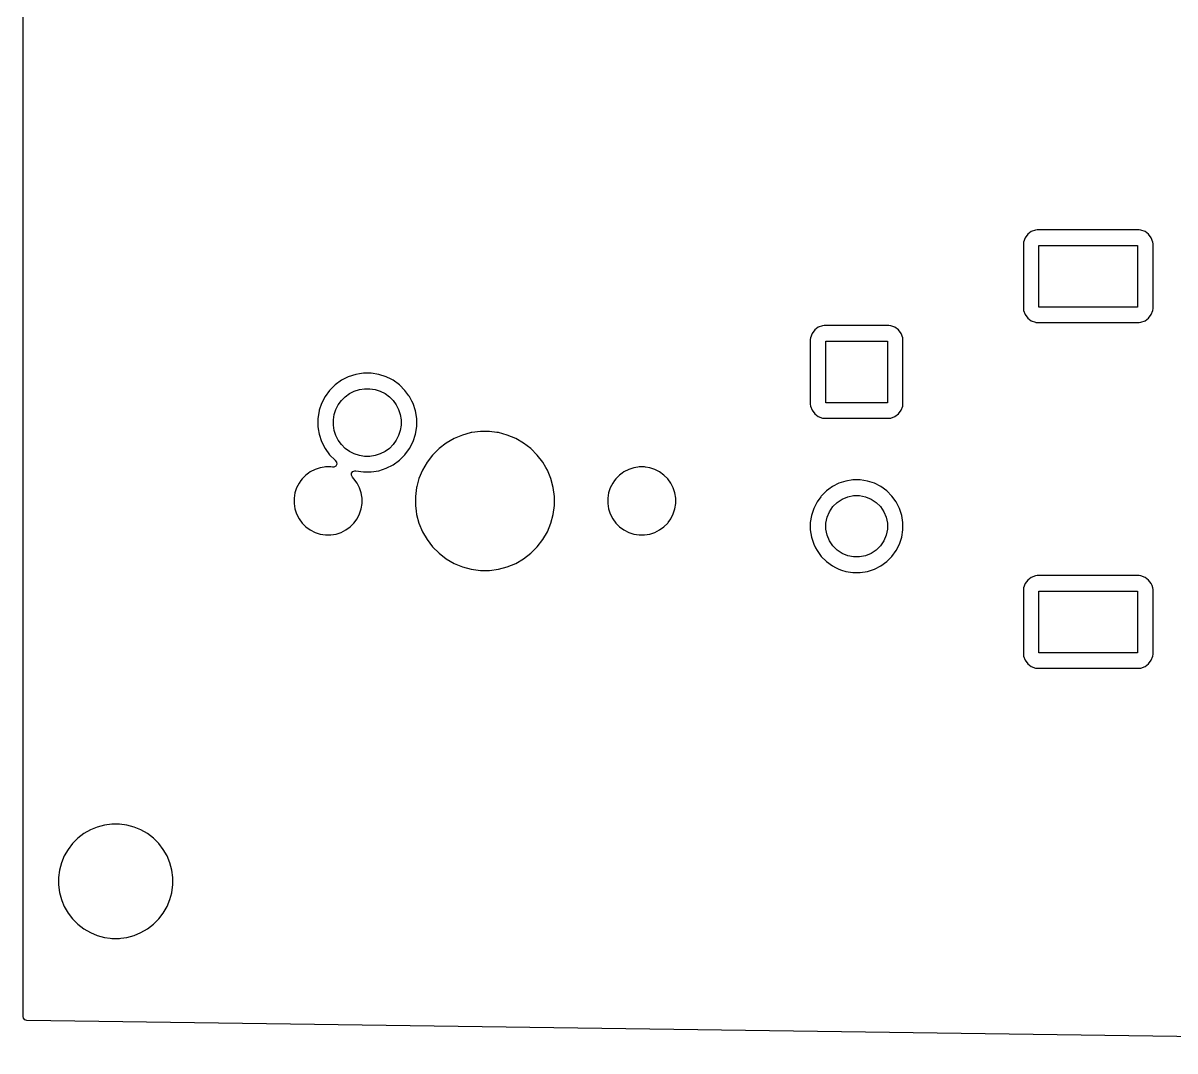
# Model space of a CAD drawing. Header units: millimetres. Extents: x 83.5 to 154.5, y -89 to -16.
# Drawn here: x 83.5 to 120.81, y -89 to -55.7 of the extents above; entities that cross this region are included whole.
import ezdxf

# ---------------------------------------------------------------- set-up
doc = ezdxf.new("R2010")
doc.units = ezdxf.units.MM
doc.layers.add('B.Cu', color=153, linetype='CONTINUOUS', true_color=0x4d7fc4)

msp = doc.modelspace()

# ---------------------------------------------------------------- linework, layer by layer
at = {"layer": 'B.Cu', "linetype": 'CONTINUOUS'}
for p, q in [((83.5, -62.852135), (83.5, -52.043389)), ((115.956202, -62.657671), (115.905908, -62.792517)), ((115.956206, -62.657664), (115.956202, -62.657671)), ((116.042452, -62.542455), (115.956206, -62.657664)), ((116.042455, -62.542452), (116.042452, -62.542455)), ((116.157664, -62.456206), (116.042455, -62.542452)), ((116.157671, -62.456202), (116.157664, -62.456206)), ((116.292516, -62.405908), (116.157671, -62.456202)), ((116.352123, -62.399501), (116.292516, -62.405908)), ((116.352129, -62.3995), (116.352123, -62.399501)), ((119.647864, -62.3995), (116.352129, -62.3995)), ((119.647873, -62.3995), (119.647864, -62.3995)), ((119.647881, -62.3995), (119.647873, -62.3995)), ((119.647883, -62.399501), (119.647881, -62.3995)), ((119.707483, -62.405908), (119.647883, -62.399501)), ((119.842328, -62.456202), (119.707482, -62.405908)), ((119.707482, -62.405908), (119.707483, -62.405908)), ((119.842335, -62.456206), (119.842328, -62.456202)), ((119.957544, -62.542452), (119.842335, -62.456206)), ((119.957547, -62.542455), (119.957544, -62.542452)), ((120.043793, -62.657664), (119.957547, -62.542455)), ((120.043795, -62.657668), (120.043793, -62.657664)), ((120.043796, -62.657669), (120.043795, -62.657668)), ((120.094091, -62.792517), (120.043796, -62.657669)), ((83.5, -65.952135), (83.5, -62.852135)), ((115.899501, -62.852123), (115.8995, -62.852135)), ((115.8995, -62.852135), (115.8995, -64.94787)), ((115.905908, -62.792517), (115.899501, -62.852116)), ((115.899501, -62.852116), (115.899501, -62.852123)), ((116.4, -64.9), (116.4, -62.9)), ((116.4, -62.9), (119.6, -62.9)), ((119.6, -62.9), (119.6, -64.9)), ((120.100499, -62.852128), (120.094091, -62.792517)), ((120.1005, -64.947873), (120.100499, -62.852128)), ((119.6, -64.9), (116.4, -64.9)), ((115.8995, -64.94787), (115.899501, -64.947876)), ((115.899501, -64.947876), (115.905908, -65.007483)), ((115.905908, -65.007483), (115.956202, -65.142328)), ((115.956202, -65.142328), (115.956206, -65.142335)), ((115.956206, -65.142335), (116.042452, -65.257544)), ((116.042452, -65.257544), (116.042455, -65.257547)), ((116.042455, -65.257547), (116.157664, -65.343793)), ((119.842331, -65.343796), (119.957546, -65.257546)), ((119.957546, -65.257546), (120.043796, -65.142331)), ((120.043796, -65.142331), (120.094091, -65.007483)), ((120.094091, -65.007483), (120.1005, -64.947873)), ((109.142452, -65.642455), (109.056206, -65.757664)), ((109.142455, -65.642452), (109.142452, -65.642455)), ((109.257664, -65.556206), (109.142455, -65.642452)), ((109.257671, -65.556202), (109.257664, -65.556206)), ((109.392516, -65.505908), (109.257671, -65.556202)), ((109.452123, -65.499501), (109.392516, -65.505908)), ((109.452129, -65.4995), (109.452123, -65.499501)), ((111.547864, -65.4995), (109.452129, -65.4995)), ((111.547873, -65.4995), (111.547864, -65.4995)), ((111.547881, -65.4995), (111.547873, -65.4995)), ((111.547883, -65.499501), (111.547881, -65.4995)), ((111.607483, -65.505908), (111.547883, -65.499501)), ((111.742328, -65.556202), (111.607482, -65.505908)), ((111.607482, -65.505908), (111.607483, -65.505908)), ((111.742335, -65.556206), (111.742328, -65.556202)), ((111.857544, -65.642452), (111.742335, -65.556206)), ((111.857547, -65.642455), (111.857544, -65.642452)), ((111.943793, -65.757664), (111.857547, -65.642455)), ((116.157664, -65.343793), (116.157671, -65.343797)), ((116.157671, -65.343797), (116.292517, -65.394091)), ((116.292517, -65.394091), (116.292516, -65.394091)), ((116.292516, -65.394091), (116.299444, -65.394835)), ((116.299444, -65.394835), (116.352127, -65.4005)), ((116.352127, -65.4005), (119.647872, -65.400499)), ((119.647872, -65.400499), (119.707483, -65.394091)), ((119.707483, -65.394091), (119.842331, -65.343796)), ((83.5, -71.093389), (83.5, -65.952135)), ((108.999501, -65.952123), (108.9995, -65.952135)), ((108.9995, -65.952135), (108.9995, -68.04787)), ((108.999717, -65.950109), (108.999501, -65.952123)), ((109.005908, -65.892517), (108.999717, -65.950109)), ((109.056202, -65.757671), (109.005908, -65.892517)), ((109.056206, -65.757664), (109.056202, -65.757671)), ((109.5, -68), (109.5, -66)), ((109.5, -66), (111.5, -66)), ((111.5, -66), (111.5, -68)), ((111.943795, -65.757668), (111.943793, -65.757664)), ((111.943796, -65.757669), (111.943795, -65.757668)), ((111.994091, -65.892517), (111.943796, -65.757669)), ((112.000499, -65.952128), (111.994091, -65.892517)), ((112.0005, -68.047873), (112.000499, -65.952128)), ((94.035616, -67.15676), (93.811151, -67.271132)), ((94.275214, -67.07891), (94.035616, -67.15676)), ((94.399626, -67.059205), (94.275214, -67.07891)), ((94.524038, -67.0395), (94.399626, -67.059205)), ((94.775962, -67.0395), (94.524038, -67.0395)), ((95.024785, -67.07891), (94.775962, -67.0395)), ((95.264383, -67.15676), (95.024785, -67.07891)), ((95.418747, -67.235413), (95.264383, -67.15676)), ((93.607345, -67.419205), (93.429205, -67.597345)), ((93.60735, -67.419201), (93.607345, -67.419205)), ((93.811151, -67.271132), (93.60735, -67.419201)), ((95.488845, -67.27113), (95.418747, -67.235413)), ((95.488847, -67.271131), (95.488845, -67.27113)), ((95.488848, -67.271132), (95.488847, -67.271131)), ((95.692649, -67.419201), (95.488848, -67.271132)), ((95.692654, -67.419205), (95.692649, -67.419201)), ((95.870794, -67.597345), (95.692654, -67.419205)), ((93.281132, -67.801151), (93.16676, -68.025616)), ((93.429201, -67.59735), (93.281132, -67.801151)), ((93.429205, -67.597345), (93.429201, -67.59735)), ((93.813553, -67.925607), (93.935607, -67.803553)), ((93.935607, -67.803553), (94.075252, -67.702096)), ((94.075252, -67.702096), (94.229048, -67.623733)), ((94.229048, -67.623733), (94.39321, -67.570393)), ((94.39321, -67.570393), (94.563695, -67.543391)), ((94.563695, -67.543391), (94.736305, -67.543391)), ((94.736305, -67.543391), (94.90679, -67.570393)), ((94.90679, -67.570393), (95.070952, -67.623733)), ((95.070952, -67.623733), (95.224748, -67.702096)), ((95.224748, -67.702096), (95.364393, -67.803553)), ((95.364393, -67.803553), (95.486447, -67.925607)), ((95.870798, -67.59735), (95.870794, -67.597345)), ((95.999952, -67.775117), (95.870798, -67.59735)), ((96.01887, -67.801155), (95.999952, -67.775117)), ((96.091747, -67.944184), (96.01887, -67.801155)), ((93.08891, -68.265215), (93.0495, -68.514038)), ((93.096346, -68.242328), (93.08891, -68.265215)), ((93.16676, -68.025616), (93.096346, -68.242328)), ((93.580393, -68.38321), (93.633733, -68.219048)), ((93.633733, -68.219048), (93.712096, -68.065252)), ((93.712096, -68.065252), (93.813553, -67.925607)), ((95.486447, -67.925607), (95.587904, -68.065252)), ((95.587904, -68.065252), (95.666267, -68.219048)), ((95.666267, -68.219048), (95.719607, -68.38321)), ((96.133239, -68.025616), (96.091747, -67.944184)), ((96.133239, -68.025618), (96.133239, -68.025616)), ((96.133241, -68.025621), (96.133239, -68.025618)), ((96.21109, -68.265215), (96.133241, -68.025621)), ((96.2505, -68.514038), (96.21109, -68.265215)), ((108.9995, -68.04787), (108.999501, -68.047876)), ((108.999501, -68.047876), (109.005908, -68.107483)), ((109.005908, -68.107483), (109.056202, -68.242328)), ((109.056202, -68.242328), (109.056206, -68.242335)), ((109.056206, -68.242335), (109.142452, -68.357544)), ((111.5, -68), (109.5, -68)), ((111.857546, -68.357546), (111.943796, -68.242331)), ((111.943796, -68.242331), (111.994091, -68.107483)), ((111.994091, -68.107483), (112.0005, -68.047873)), ((93.0495, -68.514038), (93.0495, -68.765962)), ((93.553391, -68.553695), (93.580393, -68.38321)), ((93.553391, -68.726305), (93.553391, -68.553695)), ((95.719607, -68.38321), (95.746609, -68.553695)), ((95.746609, -68.553695), (95.746609, -68.726305)), ((96.2505, -68.765962), (96.2505, -68.514038)), ((109.142452, -68.357544), (109.142455, -68.357547)), ((109.142455, -68.357547), (109.257664, -68.443793)), ((109.257664, -68.443793), (109.257671, -68.443797)), ((109.257671, -68.443797), (109.392517, -68.494091)), ((109.392517, -68.494091), (109.392516, -68.494091)), ((109.392516, -68.494091), (109.399444, -68.494835)), ((109.399444, -68.494835), (109.452127, -68.5005)), ((109.452127, -68.5005), (111.547872, -68.500499)), ((111.547872, -68.500499), (111.607483, -68.494091)), ((111.607483, -68.494091), (111.742331, -68.443796)), ((111.742331, -68.443796), (111.857546, -68.357546)), ((93.0495, -68.765962), (93.062011, -68.844951)), ((93.062011, -68.844951), (93.08891, -69.014785)), ((93.08891, -69.014785), (93.16676, -69.254383)), ((93.580393, -68.89679), (93.553391, -68.726305)), ((93.633733, -69.060952), (93.580393, -68.89679)), ((95.719607, -68.89679), (95.666267, -69.060952)), ((95.746609, -68.726305), (95.719607, -68.89679)), ((96.133241, -69.254379), (96.21109, -69.014785)), ((96.21109, -69.014785), (96.2505, -68.765962)), ((97.845428, -69.014785), (97.735048, -69.044361)), ((98.020007, -68.968007), (97.845428, -69.014785)), ((98.034085, -68.966153), (98.020007, -68.968007)), ((98.312486, -68.9295), (98.034085, -68.966153)), ((98.312494, -68.9295), (98.312486, -68.9295)), ((98.607506, -68.9295), (98.312494, -68.9295)), ((98.607513, -68.9295), (98.607506, -68.9295)), ((98.851113, -68.961571), (98.607513, -68.9295)), ((98.899993, -68.968007), (98.851113, -68.961571)), ((99.184952, -69.044361), (98.899993, -68.968007)), ((93.16676, -69.254383), (93.281132, -69.478848)), ((93.712096, -69.214748), (93.633733, -69.060952)), ((93.813553, -69.354393), (93.712096, -69.214748)), ((93.935607, -69.476447), (93.813553, -69.354393)), ((95.486447, -69.354393), (95.364393, -69.476447)), ((95.587904, -69.214748), (95.486447, -69.354393)), ((95.666267, -69.060952), (95.587904, -69.214748)), ((96.01887, -69.478845), (96.133241, -69.254379)), ((97.207006, -69.304761), (96.972959, -69.484352)), ((97.462489, -69.157258), (97.207006, -69.304761)), ((97.462499, -69.157254), (97.462489, -69.157258)), ((97.735038, -69.044364), (97.462499, -69.157254)), ((97.735048, -69.044361), (97.735038, -69.044364)), ((99.184954, -69.044362), (99.184952, -69.044361)), ((99.184961, -69.044364), (99.184954, -69.044362)), ((99.4575, -69.157254), (99.184961, -69.044364)), ((99.45751, -69.157258), (99.4575, -69.157254)), ((99.712993, -69.304761), (99.45751, -69.157258)), ((99.94704, -69.484352), (99.712993, -69.304761)), ((93.281132, -69.478848), (93.429201, -69.682649)), ((93.429201, -69.682649), (93.429205, -69.682654)), ((93.429205, -69.682654), (93.429207, -69.682656)), ((93.429207, -69.682656), (93.607344, -69.860793)), ((94.075252, -69.577904), (93.935607, -69.476447)), ((94.229048, -69.656267), (94.075252, -69.577904)), ((94.39321, -69.709607), (94.229048, -69.656267)), ((94.563695, -69.736609), (94.39321, -69.709607)), ((94.736305, -69.736609), (94.563695, -69.736609)), ((94.90679, -69.709607), (94.736305, -69.736609)), ((95.070952, -69.656267), (94.90679, -69.709607)), ((95.224748, -69.577904), (95.070952, -69.656267)), ((95.364393, -69.476447), (95.224748, -69.577904)), ((95.692656, -69.860793), (95.870793, -69.682656)), ((95.870793, -69.682656), (96.01887, -69.478845)), ((96.764352, -69.692959), (96.584761, -69.927006)), ((96.764358, -69.692952), (96.764352, -69.692959)), ((96.972952, -69.484358), (96.764358, -69.692952)), ((96.972959, -69.484352), (96.972952, -69.484358)), ((99.947047, -69.484358), (99.94704, -69.484352)), ((100.155641, -69.692952), (99.947047, -69.484358)), ((100.155647, -69.692959), (100.155641, -69.692952)), ((100.335238, -69.927006), (100.155647, -69.692959)), ((93.122302, -70.106597), (92.957552, -70.160128)), ((93.253728, -70.085781), (93.122302, -70.106597)), ((93.293389, -70.0795), (93.253728, -70.085781)), ((93.466611, -70.0795), (93.293389, -70.0795)), ((93.521378, -70.088174), (93.466611, -70.0795)), ((93.56886, -70.086479), (93.521378, -70.088174)), ((93.629699, -70.052122), (93.56886, -70.086479)), ((93.607344, -69.860793), (93.607345, -69.860794)), ((93.607345, -69.860794), (93.607344, -69.860794)), ((93.607344, -69.860794), (93.613661, -69.865383)), ((93.613661, -69.865383), (93.656327, -69.920714)), ((93.662305, -69.990327), (93.629699, -70.052122)), ((93.656327, -69.920714), (93.662305, -69.990327)), ((95.024785, -70.20109), (95.264379, -70.123241)), ((95.264379, -70.123241), (95.488845, -70.00887)), ((95.488845, -70.00887), (95.692656, -69.860793)), ((96.584761, -69.927006), (96.437258, -70.182489)), ((100.43497, -70.099748), (100.335238, -69.927006)), ((100.482743, -70.182493), (100.43497, -70.099748)), ((103.282302, -70.106597), (103.117552, -70.160128)), ((103.413728, -70.085781), (103.282302, -70.106597)), ((103.453389, -70.0795), (103.413728, -70.085781)), ((103.626611, -70.0795), (103.453389, -70.0795)), ((103.666271, -70.085781), (103.626611, -70.0795)), ((103.797698, -70.106597), (103.666271, -70.085781)), ((103.797699, -70.106597), (103.797698, -70.106597)), ((103.797701, -70.106598), (103.797699, -70.106597)), ((103.962445, -70.160127), (103.797701, -70.106598)), ((92.540586, -70.463072), (92.500379, -70.518412)), ((92.540588, -70.46307), (92.540586, -70.463072)), ((92.663069, -70.340588), (92.540588, -70.463069)), ((92.540588, -70.463069), (92.540588, -70.46307)), ((92.66307, -70.340588), (92.663069, -70.340588)), ((92.663072, -70.340586), (92.66307, -70.340588)), ((92.746289, -70.280125), (92.663072, -70.340586)), ((92.803211, -70.238768), (92.746289, -70.280125)), ((92.957552, -70.160128), (92.803211, -70.238768)), ((94.133997, -70.349817), (94.138981, -70.280125)), ((94.167482, -70.41114), (94.133997, -70.349817)), ((94.138981, -70.280125), (94.180853, -70.224192)), ((94.219414, -70.463072), (94.167482, -70.41114)), ((94.180853, -70.224192), (94.246317, -70.199775)), ((94.321232, -70.603212), (94.219414, -70.463072)), ((94.246317, -70.199775), (94.274561, -70.200986)), ((94.274561, -70.200986), (94.275212, -70.201089)), ((94.275212, -70.201089), (94.275215, -70.20109)), ((94.275215, -70.20109), (94.524038, -70.2405)), ((94.524038, -70.2405), (94.524039, -70.2405)), ((94.524039, -70.2405), (94.775961, -70.2405)), ((94.775961, -70.2405), (94.775962, -70.2405)), ((94.775962, -70.2405), (95.024785, -70.20109)), ((96.324361, -70.455048), (96.256632, -70.70782)), ((96.324364, -70.455038), (96.324361, -70.455048)), ((96.437254, -70.182499), (96.324364, -70.455038)), ((96.437258, -70.182489), (96.437254, -70.182499)), ((100.595639, -70.455048), (100.482743, -70.182493)), ((100.671993, -70.740007), (100.595639, -70.455048)), ((102.700586, -70.463072), (102.660379, -70.518412)), ((102.700588, -70.46307), (102.700586, -70.463072)), ((102.823069, -70.340588), (102.700588, -70.463069)), ((102.700588, -70.463069), (102.700588, -70.46307)), ((102.82307, -70.340588), (102.823069, -70.340588)), ((102.823072, -70.340586), (102.82307, -70.340588)), ((102.906289, -70.280125), (102.823072, -70.340586)), ((102.963211, -70.238768), (102.906289, -70.280125)), ((103.117552, -70.160128), (102.963211, -70.238768)), ((104.116788, -70.238768), (103.962445, -70.160127)), ((104.256928, -70.340586), (104.116788, -70.238768)), ((104.379414, -70.463072), (104.256928, -70.340586)), ((104.481232, -70.603212), (104.379414, -70.463072)), ((110.381903, -70.4995), (110.148631, -70.536446)), ((110.381908, -70.4995), (110.381903, -70.4995)), ((110.618092, -70.4995), (110.381908, -70.4995)), ((110.618097, -70.4995), (110.618092, -70.4995)), ((110.851368, -70.536446), (110.618097, -70.4995)), ((92.360128, -70.757552), (92.306597, -70.922302)), ((92.438768, -70.603211), (92.360128, -70.757552)), ((92.500379, -70.518412), (92.438768, -70.603211)), ((94.399873, -70.757555), (94.321232, -70.603212)), ((94.453402, -70.922299), (94.399873, -70.757555)), ((96.248006, -70.740015), (96.2095, -71.032486)), ((96.248008, -70.740004), (96.248006, -70.740015)), ((96.256632, -70.70782), (96.248008, -70.740004)), ((100.7105, -71.032494), (100.671993, -70.740007)), ((102.520128, -70.757552), (102.466597, -70.922302)), ((102.598768, -70.603211), (102.520128, -70.757552)), ((102.660379, -70.518412), (102.598768, -70.603211)), ((104.559873, -70.757555), (104.481232, -70.603212)), ((104.613402, -70.922299), (104.559873, -70.757555)), ((109.522487, -70.855485), (109.355485, -71.022487)), ((109.522488, -70.855485), (109.522487, -70.855485)), ((109.52249, -70.855483), (109.522488, -70.855485)), ((109.60455, -70.795862), (109.52249, -70.855483)), ((109.713566, -70.716657), (109.60455, -70.795862)), ((109.924003, -70.609433), (109.713566, -70.716657)), ((110.148631, -70.536446), (109.924003, -70.609433)), ((111.075996, -70.609433), (110.851368, -70.536446)), ((111.286433, -70.716657), (111.075996, -70.609433)), ((111.47751, -70.855483), (111.286433, -70.716657)), ((111.644517, -71.02249), (111.47751, -70.855483)), ((83.5, -74.052135), (83.5, -71.093389)), ((92.306597, -70.922302), (92.2795, -71.093389)), ((92.2795, -71.093389), (92.2795, -71.266611)), ((94.470854, -71.032486), (94.453402, -70.922299)), ((94.4805, -71.093389), (94.470854, -71.032486)), ((94.4805, -71.266611), (94.4805, -71.093389)), ((96.2095, -71.032486), (96.2095, -71.327513)), ((100.7105, -71.093389), (100.7105, -71.032494)), ((100.7105, -71.327506), (100.7105, -71.093389)), ((102.466597, -70.922302), (102.4395, -71.093389)), ((102.4395, -71.093389), (102.4395, -71.266611)), ((104.6405, -71.093389), (104.613402, -70.922299)), ((104.6405, -71.266611), (104.6405, -71.093389)), ((109.216657, -71.213566), (109.109433, -71.424003)), ((109.337073, -71.047829), (109.216657, -71.213566)), ((109.355483, -71.02249), (109.337073, -71.047829)), ((109.355485, -71.022488), (109.355483, -71.02249)), ((109.355485, -71.022487), (109.355485, -71.022488)), ((109.72699, -71.365607), (109.865607, -71.22699)), ((109.865607, -71.22699), (110.028603, -71.118079)), ((110.028603, -71.118079), (110.209715, -71.04306)), ((110.209715, -71.04306), (110.401983, -71.004815)), ((110.401983, -71.004815), (110.598017, -71.004815)), ((110.598017, -71.004815), (110.790285, -71.04306)), ((110.790285, -71.04306), (110.971397, -71.118079)), ((110.971397, -71.118079), (111.134393, -71.22699)), ((111.134393, -71.22699), (111.27301, -71.365607)), ((111.783343, -71.213567), (111.644517, -71.02249)), ((111.816236, -71.278123), (111.783343, -71.213567)), ((92.2795, -71.266611), (92.306598, -71.437701)), ((92.306598, -71.437701), (92.360127, -71.602445)), ((92.360127, -71.602445), (92.438768, -71.756788)), ((94.321232, -71.756788), (94.399873, -71.602445)), ((94.399873, -71.602445), (94.453402, -71.437701)), ((94.453402, -71.437701), (94.4805, -71.266611)), ((96.2095, -71.327513), (96.233512, -71.509894)), ((96.233512, -71.509894), (96.248007, -71.619993)), ((96.248007, -71.619993), (96.322212, -71.89693)), ((100.595639, -71.904952), (100.671993, -71.619993)), ((100.671993, -71.619993), (100.7105, -71.327506)), ((102.4395, -71.266611), (102.466598, -71.437701)), ((102.466598, -71.437701), (102.520127, -71.602445)), ((102.520127, -71.602445), (102.598768, -71.756788)), ((104.481232, -71.756788), (104.559873, -71.602445)), ((104.559873, -71.602445), (104.613402, -71.437701)), ((104.613402, -71.437701), (104.6405, -71.266611)), ((109.109433, -71.424003), (109.036446, -71.648631)), ((109.54306, -71.709715), (109.618079, -71.528603)), ((109.618079, -71.528603), (109.72699, -71.365607)), ((111.27301, -71.365607), (111.381921, -71.528603)), ((111.381921, -71.528603), (111.45694, -71.709715)), ((111.890566, -71.424003), (111.816236, -71.278123)), ((111.963553, -71.648631), (111.890566, -71.424003)), ((92.438768, -71.756788), (92.540586, -71.896928)), ((92.540586, -71.896928), (92.663072, -72.019414)), ((94.096928, -72.019414), (94.219414, -71.896928)), ((94.219414, -71.896928), (94.321232, -71.756788)), ((96.322212, -71.89693), (96.324361, -71.904951)), ((96.324361, -71.904951), (96.324364, -71.904961)), ((96.324364, -71.904961), (96.437254, -72.1775)), ((100.482743, -72.177507), (100.595639, -71.904952)), ((102.598768, -71.756788), (102.700586, -71.896928)), ((102.700586, -71.896928), (102.823072, -72.019414)), ((104.256928, -72.019414), (104.379414, -71.896928)), ((104.379414, -71.896928), (104.390331, -71.881902)), ((104.390331, -71.881902), (104.481232, -71.756788)), ((109.036446, -71.648631), (108.9995, -71.881902)), ((108.9995, -71.881902), (108.9995, -72.118097)), ((109.504815, -71.901983), (109.54306, -71.709715)), ((109.504815, -72.098017), (109.504815, -71.901983)), ((111.45694, -71.709715), (111.495185, -71.901983)), ((111.495185, -71.901983), (111.495185, -72.098017)), ((112.0005, -71.881902), (111.963553, -71.648631)), ((112.0005, -72.118097), (112.0005, -71.881902)), ((92.663072, -72.019414), (92.803212, -72.121232)), ((92.803212, -72.121232), (92.957555, -72.199873)), ((92.957555, -72.199873), (93.122299, -72.253402)), ((93.122299, -72.253402), (93.293389, -72.2805)), ((93.293389, -72.2805), (93.29339, -72.2805)), ((93.29339, -72.2805), (93.46661, -72.2805)), ((93.46661, -72.2805), (93.466611, -72.2805)), ((93.466611, -72.2805), (93.637701, -72.253402)), ((93.637701, -72.253402), (93.802445, -72.199873)), ((93.802445, -72.199873), (93.956788, -72.121232)), ((93.956788, -72.121232), (94.096928, -72.019414)), ((96.437254, -72.1775), (96.437258, -72.17751)), ((96.437258, -72.17751), (96.584761, -72.432993)), ((100.335238, -72.432994), (100.482743, -72.177507)), ((102.823072, -72.019414), (102.963212, -72.121232)), ((102.963212, -72.121232), (103.117555, -72.199873)), ((103.117555, -72.199873), (103.282299, -72.253402)), ((103.282299, -72.253402), (103.453389, -72.2805)), ((103.453389, -72.2805), (103.45339, -72.2805)), ((103.45339, -72.2805), (103.62661, -72.2805)), ((103.62661, -72.2805), (103.626611, -72.2805)), ((103.626611, -72.2805), (103.797701, -72.253402)), ((103.797701, -72.253402), (103.962445, -72.199873)), ((103.962445, -72.199873), (104.116788, -72.121232)), ((104.116788, -72.121232), (104.256928, -72.019414)), ((108.9995, -72.118097), (109.036446, -72.351368)), ((109.036446, -72.351368), (109.109433, -72.575996)), ((109.54306, -72.290285), (109.504815, -72.098017)), ((109.618079, -72.471397), (109.54306, -72.290285)), ((111.45694, -72.290285), (111.381921, -72.471397)), ((111.495185, -72.098017), (111.45694, -72.290285)), ((111.890568, -72.575992), (111.963553, -72.351368)), ((111.963553, -72.351368), (112.0005, -72.118097)), ((96.584761, -72.432993), (96.764352, -72.66704)), ((96.764352, -72.66704), (96.764358, -72.667047)), ((96.764358, -72.667047), (96.972952, -72.875641)), ((99.947042, -72.875646), (100.155646, -72.667042)), ((100.155646, -72.667042), (100.335238, -72.432994)), ((109.109433, -72.575996), (109.169667, -72.69421)), ((109.169667, -72.69421), (109.216657, -72.786433)), ((109.72699, -72.634393), (109.618079, -72.471397)), ((109.865607, -72.77301), (109.72699, -72.634393)), ((111.27301, -72.634393), (111.134393, -72.77301)), ((111.381921, -72.471397), (111.27301, -72.634393)), ((111.783343, -72.786433), (111.890568, -72.575992)), ((96.972952, -72.875641), (96.972959, -72.875647)), ((96.972959, -72.875647), (97.207006, -73.055238)), ((97.207006, -73.055238), (97.462489, -73.202741)), ((99.457507, -73.202743), (99.712994, -73.055238)), ((99.712994, -73.055238), (99.947042, -72.875646)), ((109.216657, -72.786433), (109.355483, -72.97751)), ((109.355483, -72.97751), (109.52249, -73.144517)), ((110.028603, -72.881921), (109.865607, -72.77301)), ((110.209715, -72.95694), (110.028603, -72.881921)), ((110.401983, -72.995185), (110.209715, -72.95694)), ((110.598017, -72.995185), (110.401983, -72.995185)), ((110.790285, -72.95694), (110.598017, -72.995185)), ((110.971397, -72.881921), (110.790285, -72.95694)), ((111.134393, -72.77301), (110.971397, -72.881921)), ((111.47751, -73.144517), (111.644517, -72.97751)), ((111.644517, -72.97751), (111.783343, -72.786433)), ((97.462489, -73.202741), (97.46249, -73.202741)), ((97.46249, -73.202741), (97.462493, -73.202743)), ((97.462493, -73.202743), (97.735048, -73.315639)), ((97.735048, -73.315639), (98.020007, -73.391993)), ((98.020007, -73.391993), (98.312494, -73.4305)), ((98.312494, -73.4305), (98.312501, -73.4305)), ((98.312501, -73.4305), (98.607499, -73.4305)), ((98.607499, -73.4305), (98.607506, -73.4305)), ((98.607506, -73.4305), (98.899993, -73.391993)), ((98.899993, -73.391993), (99.184952, -73.315639)), ((99.184952, -73.315639), (99.457507, -73.202743)), ((109.52249, -73.144517), (109.713567, -73.283343)), ((109.713567, -73.283343), (109.812991, -73.334002)), ((109.812991, -73.334002), (109.924003, -73.390566)), ((109.924003, -73.390566), (109.924005, -73.390566)), ((109.924005, -73.390566), (109.924008, -73.390568)), ((109.924008, -73.390568), (110.01395, -73.419792)), ((110.01395, -73.419792), (110.148631, -73.463553)), ((110.148631, -73.463553), (110.381903, -73.5005)), ((110.381903, -73.5005), (110.381908, -73.5005)), ((110.381908, -73.5005), (110.618097, -73.5005)), ((110.618097, -73.5005), (110.851368, -73.463553)), ((110.851368, -73.463553), (111.075992, -73.390568)), ((111.075992, -73.390568), (111.286433, -73.283343)), ((111.286433, -73.283343), (111.47751, -73.144517)), ((115.956202, -73.857671), (115.905908, -73.992517)), ((115.956206, -73.857664), (115.956202, -73.857671)), ((116.042452, -73.742455), (115.956206, -73.857664)), ((116.042455, -73.742452), (116.042452, -73.742455)), ((116.157664, -73.656206), (116.042455, -73.742452)), ((116.157671, -73.656202), (116.157664, -73.656206)), ((116.292516, -73.605908), (116.157671, -73.656202)), ((116.352123, -73.599501), (116.292516, -73.605908)), ((116.352129, -73.5995), (116.352123, -73.599501)), ((119.647864, -73.5995), (116.352129, -73.5995)), ((119.647873, -73.5995), (119.647864, -73.5995)), ((119.647881, -73.5995), (119.647873, -73.5995)), ((119.647883, -73.599501), (119.647881, -73.5995)), ((119.707483, -73.605908), (119.647883, -73.599501)), ((119.842328, -73.656202), (119.707482, -73.605908)), ((119.707482, -73.605908), (119.707483, -73.605908)), ((119.842335, -73.656206), (119.842328, -73.656202)), ((119.957544, -73.742452), (119.842335, -73.656206)), ((119.957547, -73.742455), (119.957544, -73.742452)), ((120.043793, -73.857664), (119.957547, -73.742455)), ((120.043797, -73.857671), (120.043793, -73.857664)), ((120.067225, -73.920486), (120.043797, -73.857671)), ((83.5, -83.378711), (83.5, -74.052135)), ((115.899501, -74.052123), (115.8995, -74.052135)), ((115.8995, -74.052135), (115.8995, -76.14787)), ((115.89974, -74.049896), (115.899501, -74.052123)), ((115.905908, -73.992517), (115.89974, -74.049896)), ((116.4, -76.1), (116.4, -74.1)), ((116.4, -74.1), (119.6, -74.1)), ((119.6, -74.1), (119.6, -76.1)), ((120.094091, -73.992517), (120.067225, -73.920486)), ((120.100499, -74.052128), (120.094091, -73.992517)), ((120.1005, -76.147873), (120.100499, -74.052128)), ((119.6, -76.1), (116.4, -76.1)), ((115.8995, -76.14787), (115.899501, -76.147876)), ((115.899501, -76.147876), (115.905908, -76.207483)), ((115.905908, -76.207483), (115.956202, -76.342328)), ((115.956202, -76.342328), (115.956206, -76.342335)), ((115.956206, -76.342335), (116.042452, -76.457544)), ((116.042452, -76.457544), (116.042455, -76.457547)), ((116.042455, -76.457547), (116.157664, -76.543793)), ((119.842331, -76.543796), (119.957546, -76.457546)), ((119.957546, -76.457546), (120.043796, -76.342331)), ((120.043796, -76.342331), (120.094091, -76.207483)), ((120.094091, -76.207483), (120.1005, -76.147873)), ((116.157664, -76.543793), (116.157671, -76.543797)), ((116.157671, -76.543797), (116.292517, -76.594091)), ((116.292517, -76.594091), (116.292516, -76.594091)), ((116.292516, -76.594091), (116.299444, -76.594835)), ((116.299444, -76.594835), (116.352127, -76.6005)), ((116.352127, -76.6005), (119.647872, -76.600499)), ((119.647872, -76.600499), (119.707483, -76.594091)), ((119.707483, -76.594091), (119.842331, -76.543796)), ((86.138214, -81.681161), (85.903895, -81.743947)), ((86.378711, -81.6495), (86.138214, -81.681161)), ((86.378712, -81.6495), (86.378711, -81.6495)), ((86.621288, -81.6495), (86.378712, -81.6495)), ((86.621289, -81.6495), (86.621288, -81.6495)), ((86.861785, -81.681161), (86.621289, -81.6495)), ((87.096104, -81.743947), (86.861785, -81.681161)), ((85.469706, -81.958067), (85.277263, -82.105733)), ((85.679785, -81.836777), (85.469706, -81.958067)), ((85.679794, -81.836773), (85.679785, -81.836777)), ((85.903895, -81.743947), (85.679794, -81.836773)), ((87.320205, -81.836773), (87.096104, -81.743947)), ((87.320212, -81.836776), (87.320205, -81.836773)), ((87.530289, -81.958064), (87.320212, -81.836776)), ((87.530292, -81.958066), (87.530289, -81.958064)), ((87.530293, -81.958067), (87.530292, -81.958066)), ((87.722736, -82.105733), (87.530293, -81.958067)), ((85.105733, -82.277263), (84.958067, -82.469706)), ((85.105739, -82.277256), (85.105733, -82.277263)), ((85.277256, -82.105739), (85.105739, -82.277256)), ((85.277263, -82.105733), (85.277256, -82.105739)), ((87.722743, -82.105739), (87.722736, -82.105733)), ((87.89426, -82.277256), (87.722743, -82.105739)), ((87.894265, -82.277262), (87.89426, -82.277256)), ((88.041936, -82.469711), (87.894265, -82.277262)), ((84.836773, -82.679794), (84.743947, -82.903895)), ((84.836777, -82.679785), (84.836773, -82.679794)), ((84.958067, -82.469706), (84.836777, -82.679785)), ((88.163224, -82.679788), (88.041936, -82.469711)), ((88.256054, -82.9039), (88.163224, -82.679788)), ((84.681161, -83.138214), (84.6495, -83.378711)), ((84.743947, -82.903895), (84.681161, -83.138214)), ((88.318838, -83.138211), (88.256054, -82.9039)), ((88.3505, -83.378712), (88.318838, -83.138211)), ((83.5, -87.884714), (83.5, -83.378711)), ((84.6495, -83.378711), (84.6495, -83.621288)), ((88.3505, -83.621288), (88.3505, -83.378712)), ((84.6495, -83.621288), (84.681161, -83.861785)), ((84.681161, -83.861785), (84.743947, -84.096104)), ((88.256054, -84.0961), (88.314304, -83.878711)), ((88.314304, -83.878711), (88.318838, -83.861789)), ((88.318838, -83.861789), (88.3505, -83.621288)), ((84.743947, -84.096104), (84.754379, -84.121288)), ((84.754379, -84.121288), (84.836776, -84.320212)), ((84.836776, -84.320212), (84.958064, -84.530289)), ((88.041936, -84.530289), (88.163224, -84.320212)), ((88.163224, -84.320212), (88.256054, -84.0961)), ((84.958064, -84.530289), (84.958066, -84.530292)), ((84.958066, -84.530292), (84.958067, -84.530293)), ((84.958067, -84.530293), (85.105733, -84.722736)), ((87.894265, -84.722738), (88.041936, -84.530289)), ((85.105733, -84.722736), (85.105739, -84.722743)), ((85.105739, -84.722743), (85.277256, -84.89426)), ((85.277256, -84.89426), (85.277262, -84.894265)), ((85.277262, -84.894265), (85.469711, -85.041936)), ((85.469711, -85.041936), (85.679788, -85.163224)), ((87.320212, -85.163224), (87.530289, -85.041936)), ((87.530289, -85.041936), (87.722738, -84.894265)), ((87.722738, -84.894265), (87.894265, -84.722738)), ((85.679788, -85.163224), (85.9039, -85.256054)), ((85.9039, -85.256054), (86.138211, -85.318838)), ((86.138211, -85.318838), (86.318586, -85.342584)), ((86.318586, -85.342584), (86.378711, -85.3505)), ((86.378711, -85.3505), (86.378712, -85.3505)), ((86.378712, -85.3505), (86.621289, -85.3505)), ((86.621289, -85.3505), (86.669388, -85.344167)), ((86.669388, -85.344167), (86.861789, -85.318838)), ((86.861789, -85.318838), (87.0961, -85.256054)), ((87.0961, -85.256054), (87.320212, -85.163224)), ((83.510496, -87.934643), (83.5, -87.884714)), ((83.555508, -87.988082), (83.510496, -87.934643)), ((83.622266, -88.008702), (83.555508, -87.988082)), ((154.374266, -88.998241), (83.622266, -88.008702))]:
    msp.add_line(p, q, dxfattribs=at)

doc.saveas('drawing.dxf')
